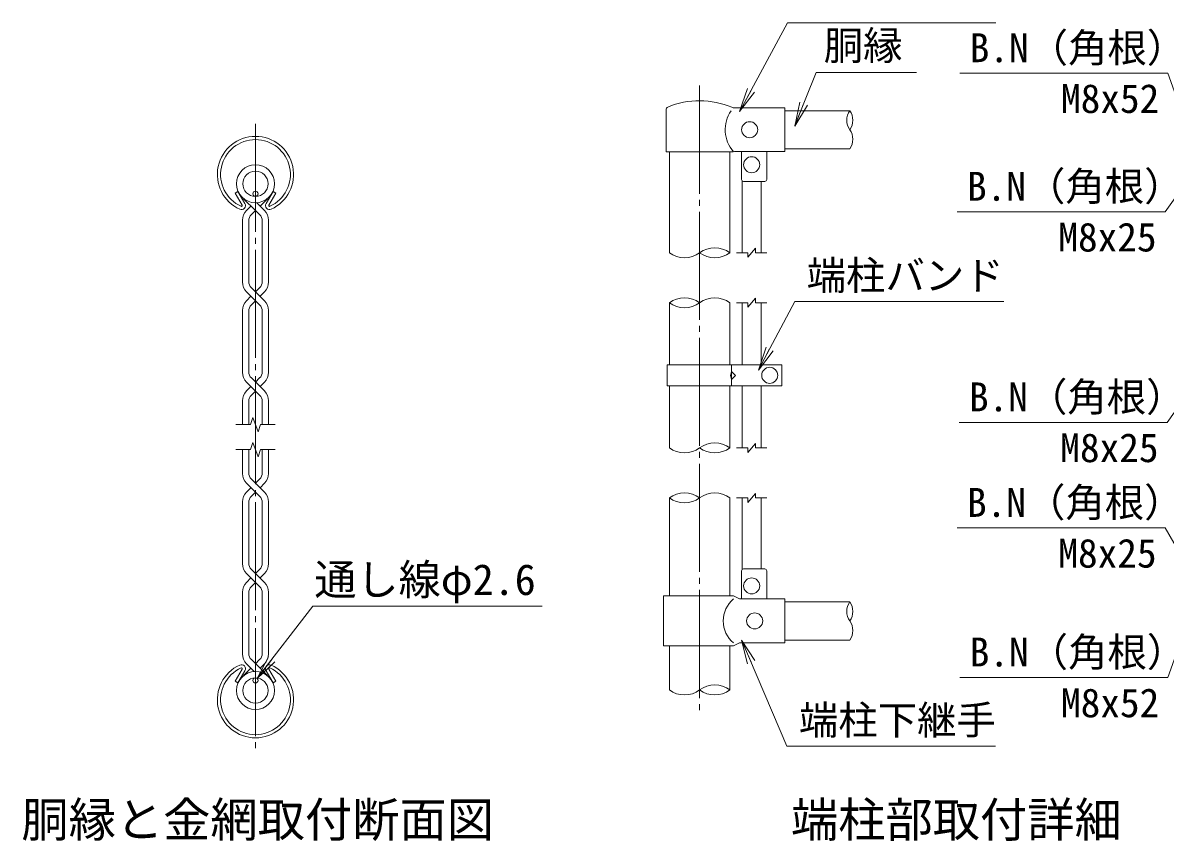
# Model space of a CAD drawing. Units: millimetres, scale not verified. Extents: x -12600 to 12600, y -8910 to 8910.
# Drawn here: x 479 to 6186, y 601 to 4691 of the extents above; entities that cross this region are included whole.
import ezdxf
from ezdxf.enums import TextEntityAlignment as Align

# ---------------------------------------------------------------- set-up
doc = ezdxf.new("R2010")
doc.units = ezdxf.units.MM
doc.header["$LTSCALE"] = 30
doc.linetypes.add('LONG_CHAIN', pattern=[21, 18, -1, 1, -1])
for name, color, linetype, lineweight in [('0-1_D-TTL-TXT', 7, 'Continuous', 9), ('0-3_D-STR1', 1, 'Continuous', 9), ('0-6_D-BMK', 2, 'LONG_CHAIN', 9), ('0-7_D-STR3', 3, 'Continuous', 9), ('0-8_D-STR2', 7, 'Continuous', 9), ('0-9_D-STR-DIM', 7, 'Continuous', 9), ('0-A_0', 7, 'Continuous', 9), ('0-D_D-STR-TXT', 7, 'Continuous', 9)]:
    doc.layers.add(name, color=color, linetype=linetype, lineweight=lineweight)
doc.styles.add('ＭＳ ゴシック', font='')
doc.styles.get('ＭＳ ゴシック').set_extended_font_data('MS Gothic')

# ---------------------------------------------------------------- blocks, each defined once
blk = doc.blocks.new('_Open')
at = {"layer": '0-A_0'}
blk.add_line((-30, 5), (0, 0), dxfattribs=at)
blk.add_lwpolyline([(-30, -5), (0, 0), (-30, 0)], dxfattribs=at)

msp = doc.modelspace()

# ---------------------------------------------------------------- linework, layer by layer
at = {"layer": '0-3_D-STR1'}
for p, q in [((4284.97, 4251.63), (4610.05, 4251.63)), ((4284.97, 4061.13), (4610.05, 4061.13)), ((3708.72, 4045.63), (3708.72, 3541.63)), ((4011.22, 4045.63), (4011.22, 3541.63)), ((1539.29, 3840.22), (1553.19, 3848.24)), ((1574.39, 3779.44), (1539.29, 3840.22)), ((1588.28, 3787.46), (1553.19, 3848.24)), ((1693.96, 3787.46), (1729.06, 3848.24)), ((1707.86, 3779.44), (1742.95, 3840.22)), ((1742.95, 3840.22), (1729.06, 3848.24)), ((3708.72, 3291.63), (3708.72, 2981.59)), ((4011.22, 3291.63), (4011.22, 2981.59)), ((3708.72, 2876.6), (3708.72, 2566.63)), ((4011.22, 2876.6), (4011.22, 2566.63)), ((3708.72, 2316.63), (3708.72, 1826.88)), ((4011.22, 2316.63), (4011.22, 1826.88)), ((4284.97, 1796.88), (4610.05, 1796.88)), ((4284.97, 1606.38), (4610.05, 1606.38)), ((3708.72, 1576.88), (3708.72, 1356.88)), ((4011.22, 1576.88), (4011.22, 1356.88)), ((1574.39, 1461.25), (1539.29, 1400.47)), ((1588.28, 1453.23), (1553.19, 1392.44)), ((1693.96, 1453.23), (1729.06, 1392.44)), ((1707.86, 1461.25), (1742.95, 1400.47)), ((1539.29, 1400.47), (1553.19, 1392.44)), ((1742.95, 1400.47), (1729.06, 1392.44))]:
    msp.add_line(p, q, dxfattribs=at)
for centre, radius, start, end in [((1641.12, 3932.75), 190.5, 294.32478, 245.67522), ((1641.12, 3932.75), 174.46, 294.32478, 245.67522), ((1570.91, 3777.43), 20.05, 245.67522, 30), ((1570.91, 3777.43), 4.01, 245.67522, 30), ((1711.33, 3777.43), 20.05, 150, 294.32478), ((1711.33, 3777.43), 4.01, 150, 294.32478), ((1641.12, 1307.94), 190.5, 114.32478, 65.67522), ((1641.12, 1307.94), 174.46, 114.32478, 65.67522), ((1570.91, 1463.25), 20.05, 330, 114.32478), ((1570.91, 1463.25), 4.01, 330, 114.32478), ((1711.33, 1463.25), 20.05, 65.67522, 210), ((1711.33, 1463.25), 4.01, 65.67522, 210)]:
    msp.add_arc(centre, radius, start, end, dxfattribs=at)
at = {"layer": '0-6_D-BMK'}
for p, q in [((3859.97, 4376.63), (3859.97, 1231.63)), ((1641.12, 4185.75), (1641.12, 1054.94))]:
    msp.add_line(p, q, dxfattribs=at)
at = {"layer": '0-7_D-STR3'}
for p, q in [((3692.47, 4045.63), (3692.47, 4256.02)), ((4034.86, 4265.13), (4284.97, 4265.13)), ((4284.97, 4048.13), (4284.97, 4265.13)), ((3692.47, 4045.63), (4027.47, 4045.63)), ((4027.47, 4045.63), (4034.97, 4048.13)), ((4034.97, 4048.13), (4284.97, 4048.13)), ((4069.97, 3908.13), (4069.97, 4048.13)), ((4194.97, 3908.13), (4194.97, 4048.13)), ((4072.47, 3901.51), (4072.47, 3541.63)), ((4079.97, 3898.13), (4184.97, 3898.13)), ((4167.47, 3898.13), (4167.47, 3541.63)), ((4072.47, 3291.63), (4072.47, 2981.59)), ((4167.47, 3291.63), (4167.47, 2981.59)), ((4269.95, 2981.59), (3697.22, 2981.59)), ((3697.22, 2876.6), (3697.22, 2981.59)), ((4019.86, 2981.59), (4019.86, 2876.59)), ((4269.97, 2876.6), (4269.97, 2981.59)), ((4269.95, 2876.6), (3697.22, 2876.6)), ((4072.47, 2876.6), (4072.47, 2566.63)), ((4167.47, 2876.6), (4167.47, 2566.63)), ((4072.47, 2316.63), (4072.47, 1958.49)), ((4167.47, 2316.63), (4167.47, 1961.88)), ((4069.97, 1951.88), (4069.97, 1811.88)), ((4079.97, 1961.88), (4184.97, 1961.88)), ((4194.97, 1951.88), (4194.97, 1811.88)), ((3679.47, 1826.88), (4028.97, 1826.88)), ((3679.47, 1826.88), (3679.47, 1576.88)), ((4058.97, 1811.88), (4028.97, 1826.88)), ((4058.97, 1811.88), (4284.97, 1811.88)), ((4284.97, 1591.88), (4284.97, 1811.88)), ((3679.47, 1576.88), (4028.97, 1576.88)), ((4058.97, 1591.88), (4028.97, 1576.88)), ((4058.97, 1591.88), (4284.97, 1591.88))]:
    msp.add_line(p, q, dxfattribs=at)
msp.add_lwpolyline([(4014.23, 2929.09), (4019.86, 2949.09), (4039.86, 2929.09), (4019.86, 2909.09)], close=True, dxfattribs=at)
for centre, radius in [((4109.97, 4156.63), 40), ((4119.97, 3981.63), 40), ((1641.12, 3836.27), 13), ((4209.97, 2929.1), 40), ((4119.97, 1876.88), 40), ((4134.97, 1701.88), 40), ((1641.12, 1404.41), 13)]:
    msp.add_circle(centre, radius, dxfattribs=at)
for centre, radius, start, end in [((3859.76, 3886.47), 414.66, 67.08235, 112.54718), ((3707.47, 4256.02), 15, 116.57497, 180), ((4155.49, 4156.63), 167.81, 145.68676, 221.15827), ((4034.86, 4295.13), 30, 242.98608, 270), ((4079.97, 3908.13), 10, 180, 270), ((4184.97, 3908.13), 10, 270, 0), ((4079.97, 1951.88), 10, 90, 180), ((4184.97, 1951.88), 10, 0, 90), ((4121.9, 1701.88), 144, 130.19176, 229.80824)]:
    msp.add_arc(centre, radius, start, end, dxfattribs=at)
at = {"layer": '0-8_D-STR2'}
for p, q in [((1641.12, 3752.59), (1581.8, 3811.91)), ((1596.4, 3753.25), (1618.43, 3775.28)), ((1685.84, 3753.25), (1647.67, 3791.41)), ((1663.8, 3775.28), (1700.43, 3811.91)), ((1620.86, 3732.34), (1641.12, 3752.59)), ((1661.37, 3732.34), (1641.12, 3752.59)), ((1575.89, 3703.75), (1575.89, 3395.63)), ((1607.98, 3701.23), (1607.98, 3398.15)), ((1674.26, 3701.23), (1674.26, 3398.15)), ((1706.34, 3703.75), (1706.34, 3395.63)), ((1685.84, 3302.06), (1620.86, 3367.04)), ((1661.37, 3367.04), (1641.12, 3346.78)), ((1641.12, 3301.41), (1596.4, 3346.13)), ((1618.43, 3324.1), (1596.4, 3302.06)), ((1596.4, 3302.06), (1618.43, 3324.1)), ((1685.84, 3346.13), (1663.8, 3324.1)), ((1620.86, 3281.16), (1641.12, 3301.41)), ((1661.37, 3281.16), (1641.12, 3301.41)), ((1575.89, 3252.56), (1575.89, 2944.44)), ((1607.98, 3250.04), (1607.98, 2946.97)), ((1674.26, 3250.04), (1674.26, 2946.97)), ((1706.34, 3252.56), (1706.34, 2944.44)), ((1685.84, 2850.88), (1620.86, 2915.85)), ((1661.37, 2915.85), (1641.12, 2895.6)), ((1641.12, 2850.23), (1596.4, 2894.95)), ((1618.43, 2872.91), (1596.4, 2850.88)), ((1596.4, 2850.88), (1618.43, 2872.91)), ((1685.84, 2894.95), (1663.8, 2872.91)), ((1575.89, 2801.38), (1575.89, 2682.84)), ((1607.98, 2798.86), (1607.98, 2682.84)), ((1620.86, 2829.97), (1641.12, 2850.23)), ((1661.37, 2829.97), (1641.12, 2850.23)), ((1674.26, 2798.86), (1674.26, 2682.84)), ((1706.34, 2801.38), (1706.34, 2682.84)), ((1575.89, 2439.3), (1575.89, 2557.84)), ((1607.98, 2441.82), (1607.98, 2557.84)), ((1674.26, 2441.82), (1674.26, 2557.84)), ((1706.34, 2439.3), (1706.34, 2557.84)), ((1685.84, 2345.74), (1620.86, 2410.71)), ((1661.37, 2410.71), (1641.12, 2390.46)), ((1661.37, 2324.83), (1596.4, 2389.81)), ((1618.43, 2367.77), (1596.4, 2345.74)), ((1641.12, 2345.08), (1620.86, 2324.83)), ((1685.84, 2389.81), (1663.8, 2367.77)), ((1575.89, 1988.12), (1575.89, 2296.24)), ((1607.98, 1990.64), (1607.98, 2293.72)), ((1674.26, 1990.64), (1674.26, 2293.72)), ((1706.34, 1988.12), (1706.34, 2296.24)), ((1685.84, 1894.55), (1620.86, 1959.53)), ((1661.37, 1959.53), (1641.12, 1939.27)), ((1661.37, 1873.65), (1596.4, 1938.62)), ((1618.43, 1916.59), (1596.4, 1894.55)), ((1641.12, 1893.9), (1620.86, 1873.65)), ((1685.84, 1938.62), (1663.8, 1916.59)), ((1575.89, 1536.93), (1575.89, 1845.05)), ((1607.98, 1539.46), (1607.98, 1842.53)), ((1674.26, 1539.46), (1674.26, 1842.53)), ((1706.34, 1536.93), (1706.34, 1845.05)), ((1596.4, 1487.44), (1634.56, 1449.27)), ((1620.86, 1508.34), (1700.43, 1428.77)), ((1661.37, 1508.34), (1641.12, 1488.09)), ((1685.84, 1487.44), (1663.8, 1465.4)), ((1618.43, 1465.4), (1581.8, 1428.77))]:
    msp.add_line(p, q, dxfattribs=at)
for centre, radius in [((1641.12, 3886.44), 95.25), ((1641.12, 3886.44), 63.17), ((1641.12, 1354.25), 95.25), ((1641.12, 1354.25), 63.17)]:
    msp.add_circle(centre, radius, dxfattribs=at)
for centre, radius, start, end in [((1645.89, 3703.75), 70, 135, 180), ((1645.89, 3703.75), 38, 131.19984, 183.80396), ((1636.34, 3703.75), 38, 356.19604, 48.80016), ((1636.34, 3703.75), 70, 0, 45), ((1645.89, 3395.63), 70, 180, 225), ((1645.89, 3395.63), 38, 176.19604, 228.80016), ((1636.34, 3395.63), 38, 311.19984, 3.80396), ((1636.34, 3395.63), 70, 315, 0), ((1645.89, 3252.56), 70, 135, 180), ((1645.89, 3252.56), 38, 131.19984, 183.80396), ((1636.34, 3252.56), 38, 356.19604, 48.80016), ((1636.34, 3252.56), 70, 0, 45), ((1645.89, 2944.44), 70, 180, 225), ((1645.89, 2944.44), 38, 176.19604, 228.80016), ((1636.34, 2944.44), 38, 311.19984, 3.80396), ((1636.34, 2944.44), 70, 315, 0), ((1645.89, 2801.38), 70, 135, 180), ((1645.89, 2801.38), 38, 131.19984, 183.80396), ((1636.34, 2801.38), 38, 356.19604, 48.80016), ((1636.34, 2801.38), 70, 0, 45), ((1645.89, 2439.3), 70, 180, 225), ((1645.89, 2439.3), 38, 176.19604, 228.80016), ((1636.34, 2439.3), 38, 311.19984, 3.80396), ((1636.34, 2439.3), 70, 315, 0), ((1645.89, 2296.24), 70, 135, 180), ((1636.34, 2296.24), 70, 0, 45), ((1645.89, 2296.24), 38, 131.19984, 183.80396), ((1636.34, 2296.24), 38, 356.19604, 48.80016), ((1645.89, 1988.12), 70, 180, 225), ((1645.89, 1988.12), 38, 176.19604, 228.80016), ((1636.34, 1988.12), 38, 311.19984, 3.80396), ((1636.34, 1988.12), 70, 315, 0), ((1645.89, 1845.05), 70, 135, 180), ((1636.34, 1845.05), 70, 0, 45), ((1645.89, 1845.05), 38, 131.19984, 183.80396), ((1636.34, 1845.05), 38, 356.19604, 48.80016), ((1645.89, 1536.93), 70, 180, 225), ((1645.89, 1536.93), 38, 176.19604, 228.80016), ((1636.34, 1536.93), 38, 311.19984, 3.80396), ((1636.34, 1536.93), 70, 315, 0)]:
    msp.add_arc(centre, radius, start, end, dxfattribs=at)
at = {"layer": '0-9_D-STR-DIM'}
for p, q in [((4044.97, 3541.63), (4101.22, 3541.63)), ((4101.22, 3519.13), (4138.72, 3564.13)), ((4101.22, 3519.13), (4101.22, 3541.63)), ((4138.72, 3541.63), (4138.72, 3564.13)), ((4138.72, 3541.63), (4194.97, 3541.63)), ((4101.22, 3269.13), (4138.72, 3314.13)), ((4138.72, 3291.63), (4138.72, 3314.13)), ((4044.97, 3291.63), (4101.22, 3291.63)), ((4101.22, 3269.13), (4101.22, 3291.63)), ((4138.72, 3291.63), (4194.97, 3291.63)), ((1543.28, 2682.84), (1615.47, 2682.84)), ((1628.29, 2718.08), (1615.47, 2682.84)), ((1653.94, 2647.6), (1628.29, 2718.08)), ((1666.77, 2682.84), (1653.94, 2647.6)), ((1666.77, 2682.84), (1738.95, 2682.84)), ((1628.29, 2593.08), (1615.47, 2557.84)), ((1653.94, 2522.61), (1628.29, 2593.08)), ((4101.22, 2544.13), (4138.72, 2589.13)), ((4138.72, 2566.63), (4138.72, 2589.13)), ((1543.28, 2557.84), (1615.47, 2557.84)), ((1666.77, 2557.84), (1653.94, 2522.61)), ((1666.77, 2557.84), (1738.95, 2557.84)), ((4044.97, 2566.63), (4101.22, 2566.63)), ((4101.22, 2544.13), (4101.22, 2566.63)), ((4138.72, 2566.63), (4194.97, 2566.63)), ((4044.97, 2316.63), (4101.22, 2316.63)), ((4101.22, 2294.13), (4138.72, 2339.13)), ((4101.22, 2294.13), (4101.22, 2316.63)), ((4138.72, 2316.63), (4138.72, 2339.13)), ((4138.72, 2316.63), (4194.97, 2316.63))]:
    msp.add_line(p, q, dxfattribs=at)
for centre, radius, start, end in [((4678.16, 4204), 83.1, 145.03504, 214.96496), ((4541.95, 4204), 83.1, 325.03504, 34.96496), ((4541.95, 4108.75), 83.1, 325.03422, 34.96578), ((3784.35, 3643.51), 126.88, 233.41445, 306.58555), ((3935.6, 3439.74), 126.88, 53.41445, 126.58555), ((3935.6, 3643.51), 126.88, 233.41445, 306.58555), ((3784.35, 3189.74), 126.88, 53.41445, 126.58555), ((3935.6, 3189.74), 126.88, 53.41445, 126.58555), ((3784.35, 3393.51), 126.88, 233.41445, 306.58555), ((3935.6, 2464.74), 126.88, 53.41445, 126.58555), ((3784.35, 2668.51), 126.88, 233.41445, 306.58555), ((3935.6, 2668.51), 126.88, 233.41445, 306.58555), ((3784.35, 2214.74), 126.88, 53.41445, 126.58555), ((3935.6, 2214.74), 126.88, 53.41445, 126.58555), ((3784.35, 2418.51), 126.88, 233.41445, 306.58555), ((4678.16, 1749.25), 83.1, 145.03504, 214.96496), ((4541.95, 1749.25), 83.1, 325.03504, 34.96496), ((4541.95, 1654), 83.1, 325.03422, 34.96578), ((3935.6, 1254.99), 126.88, 53.41445, 126.58555), ((3784.35, 1458.76), 126.88, 233.41445, 306.58555), ((3935.6, 1458.76), 126.88, 233.41445, 306.58555)]:
    msp.add_arc(centre, radius, start, end, dxfattribs=at)
at = {"layer": '0-D_D-STR-TXT'}
for points in [[(5340.01, 4690.54), (4298.23, 4690.54), (4060.88, 4249)], [(4942.81, 4443.01), (4441.74, 4443.01), (4336.15, 4176.83)], [(5160.49, 4438.93), (6198.69, 4438.93), (6286.14, 4197.28)], [(5147.15, 3746.62), (6185.35, 3746.62), (6352.31, 3980)], [(5379.42, 3297.49), (4334.94, 3297.49), (4154.41, 2956.95)], [(5156.9, 2694.09), (6195.1, 2694.09), (6362.06, 2927.47)], [(5147.15, 2166.93), (6185.35, 2166.93), (6352.47, 1878.61)], [(3073.33, 1775.79), (1927.53, 1775.79), (1650.28, 1416.29)], [(5160.49, 1419.27), (6198.69, 1419.27), (6286.14, 1660.91)], [(5338, 1075.65), (4296.23, 1075.65), (4070.76, 1604.54)]]:
    msp.add_lwpolyline(points, dxfattribs=at)

# ---------------------------------------------------------------- block references
at = {"layer": '0-D_D-STR-TXT', "xscale": 4, "yscale": 4}
for p, rotation in [((4059.94, 4247.24), 241.73951), ((4335.41, 4174.97), 248.36243), ((4153.47, 2955.18), 242.07069), ((4069.97, 1606.38), 113.08931), ((1649.06, 1414.71), 232.35992)]:
    msp.add_blockref('_Open', p, dxfattribs=dict(at, rotation=rotation))

# ---------------------------------------------------------------- texts
at = {"layer": '0-1_D-TTL-TXT', "style": 'ＭＳ ゴシック'}
for s, p in [('胴縁と金網取付断面図', (471.58, 570.46)), ('端柱部取付詳細', (4316.29, 570.01))]:
    msp.add_text(s, height=173.1, dxfattribs=at).set_placement(p, align=Align.BOTTOM_LEFT)
at = {"layer": '0-D_D-STR-TXT', "style": 'ＭＳ ゴシック'}
for s, height, p in [('胴縁', 144.3, (4480.05, 4461.89)), ('B.N（角根）', 144.3, (5209.2, 4450.73)), ('M8x52', 144.3, (5665.46, 4196.99)), ('B.N（角根）', 144.3, (5195.87, 3758.42)), ('M8x25', 144.3, (5652.13, 3504.68)), ('端柱バンド', 144.3, (4394.73, 3313.05)), ('B.N（角根）', 144.3, (5205.62, 2705.89)), ('M8x25', 144.3, (5661.88, 2452.15)), ('B.N（角根）', 144.3, (5195.87, 2178.73)), ('M8x25', 144.3, (5652.13, 1924.99)), ('通し線φ2.6', 154.3, (1935.31, 1785.11)), ('B.N（角根）', 144.3, (5209.2, 1431.07)), ('M8x52', 144.3, (5665.46, 1177.33)), ('端柱下継手', 144.3, (4356.01, 1091.21))]:
    msp.add_text(s, height=height, dxfattribs=at).set_placement(p, align=Align.BOTTOM_LEFT)

doc.saveas('drawing.dxf')
